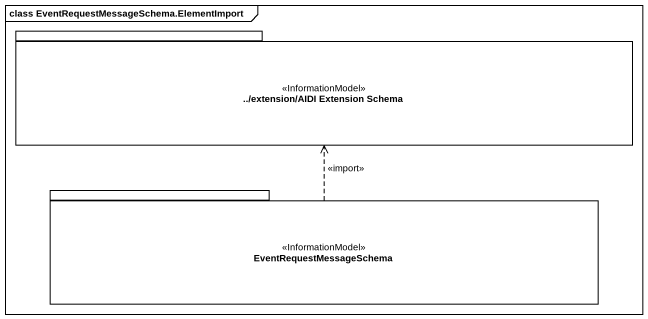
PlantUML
@startuml
mainframe class EventRequestMessageSchema.ElementImport
package "../extension/AIDI Extension Schema" as extension_AIDI_Extension <<InformationModel>> {
}
package EventRequestMessageSchema <<InformationModel>> {
}
EventRequestMessageSchema .up.> extension_AIDI_Extension : <<import>>
@enduml
